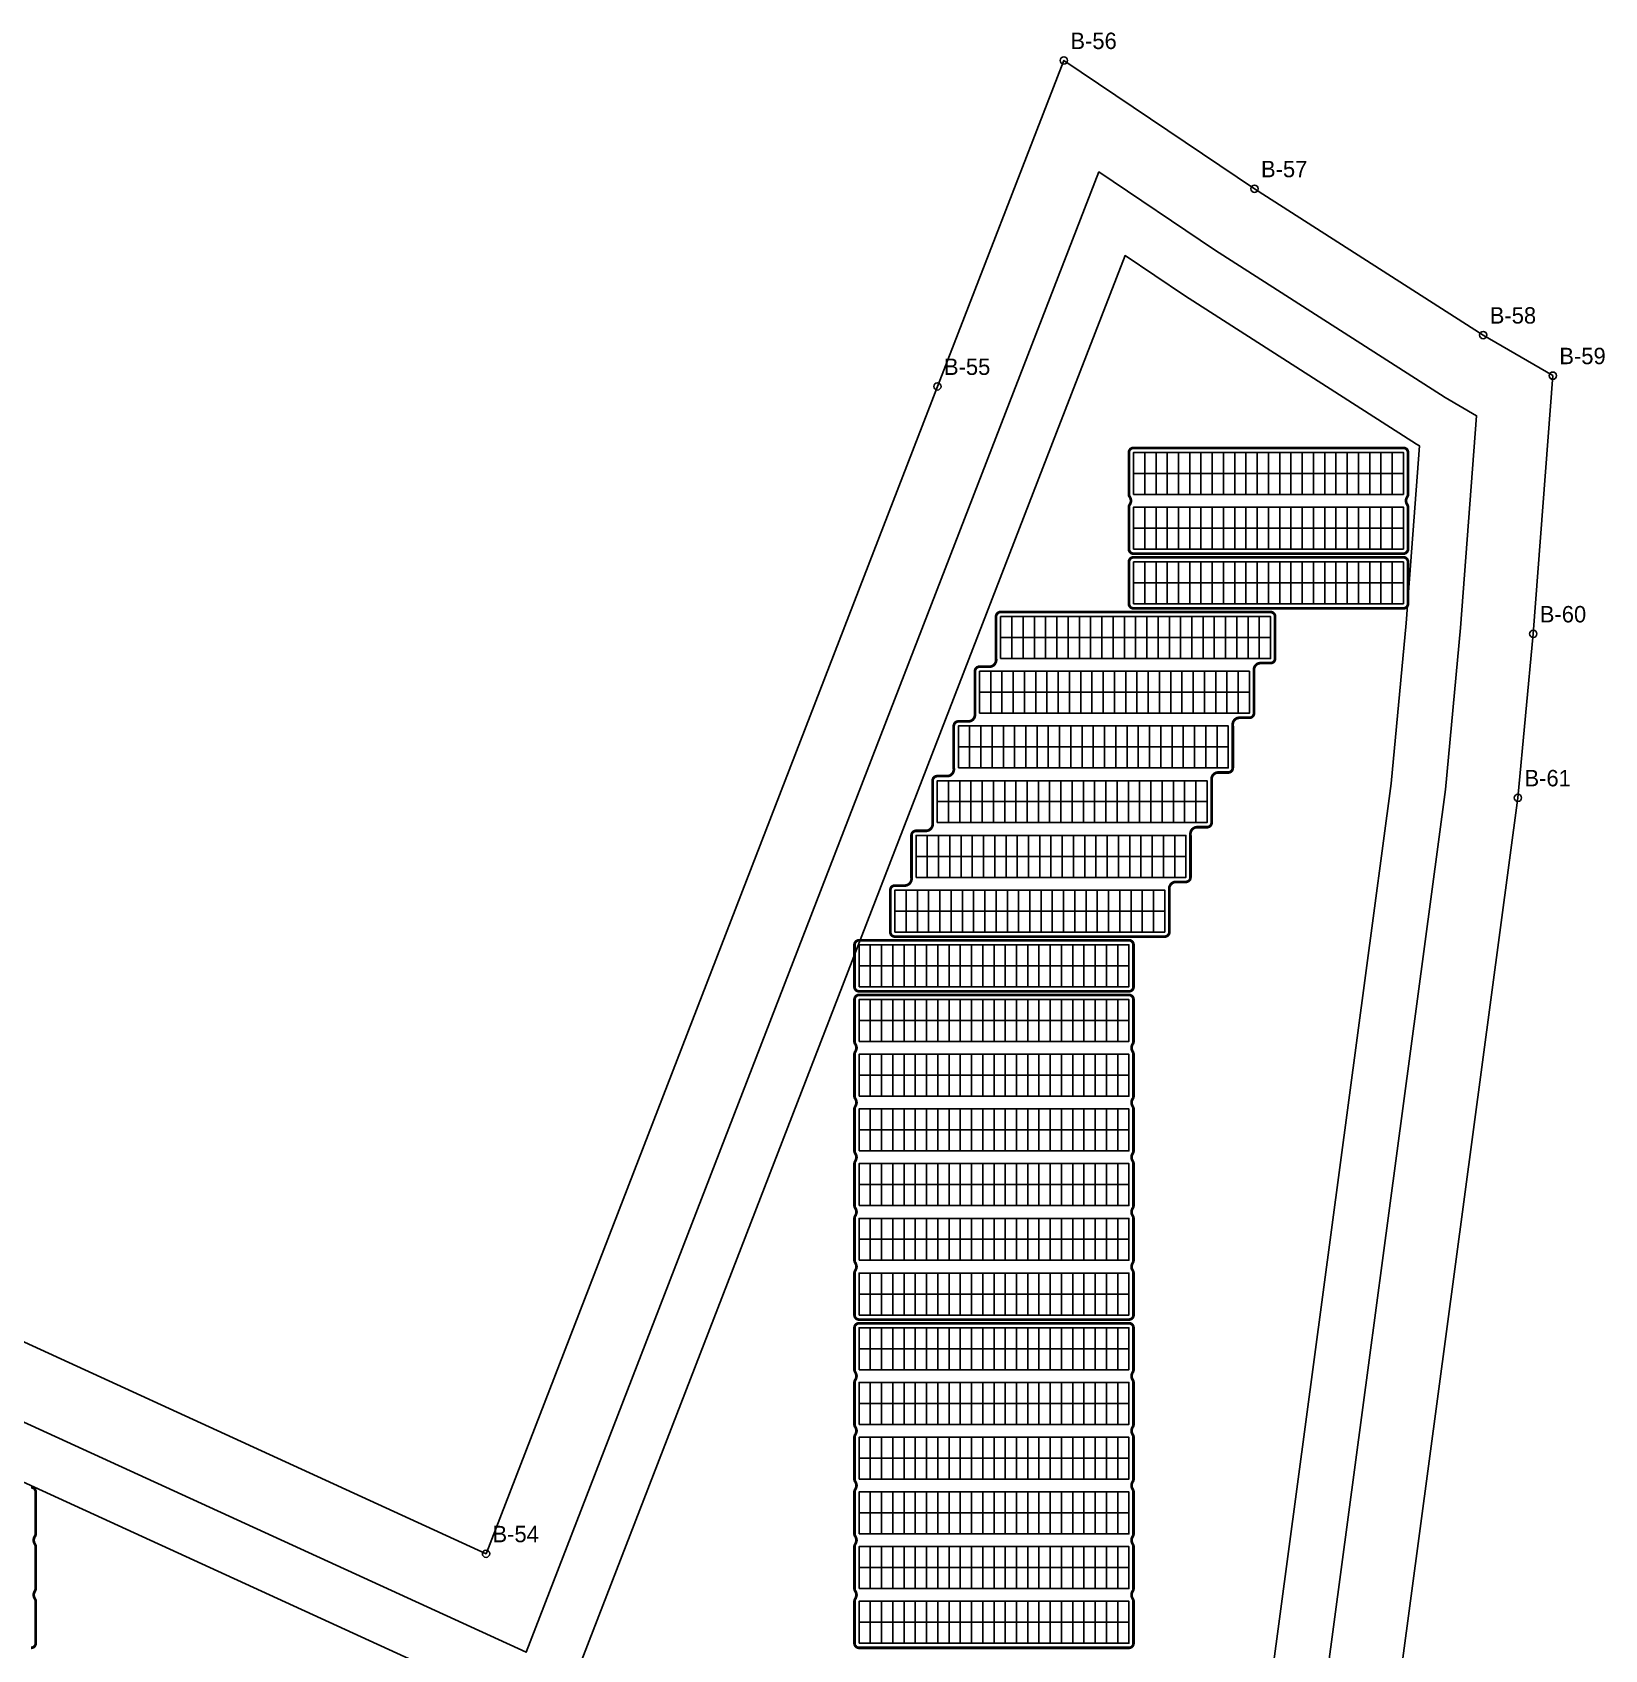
# Model space of a CAD drawing. Header units: metres. Extents: x 506600 to 507847, y 1937327 to 1938046.
# Drawn here: x 507159.9 to 507332.4, y 1937812.1 to 1937989.5 of the extents above; entities that cross this region are included whole.
import ezdxf
from ezdxf.enums import TextEntityAlignment as Align

# ---------------------------------------------------------------- set-up
doc = ezdxf.new("R2010")
doc.units = ezdxf.units.M
for name, color, linetype in [('BOUNDARY', 7, 'Continuous'), ('BOUNDARY_POINTS', 7, 'Continuous'), ('GROUP_BOUNDARY', 1, 'Continuous'), ('MODULES', 5, 'Continuous'), ('PV_TABLES', 3, 'Continuous'), ('SERVICE_ROAD', 1, 'Continuous')]:
    doc.layers.add(name, color=color, linetype=linetype)

# ---------------------------------------------------------------- blocks, each defined once
blk = doc.blocks.new('PV_TABLE_2x24')
at = {"layer": 'MODULES'}
for p, q in [((1.23333, 0), (1.23333, 4.6)), ((2.46666, 0), (2.46666, 4.6)), ((3.69999, 0), (3.69999, 4.6)), ((4.93332, 0), (4.93332, 4.6)), ((6.16665, 0), (6.16665, 4.6)), ((7.39998, 0), (7.39998, 4.6)), ((8.63331, 0), (8.63331, 4.6)), ((9.86664, 0), (9.86664, 4.6)), ((11.09997, 0), (11.09997, 4.6)), ((12.3333, 0), (12.3333, 4.6)), ((13.56663, 0), (13.56663, 4.6)), ((14.79996, 0), (14.79996, 4.6)), ((16.03329, 0), (16.03329, 4.6)), ((17.26662, 0), (17.26662, 4.6)), ((18.49995, 0), (18.49995, 4.6)), ((19.73328, 0), (19.73328, 4.6)), ((20.96661, 0), (20.96661, 4.6)), ((22.19994, 0), (22.19994, 4.6)), ((23.43327, 0), (23.43327, 4.6)), ((24.6666, 0), (24.6666, 4.6)), ((25.89993, 0), (25.89993, 4.6)), ((27.13326, 0), (27.13326, 4.6)), ((28.36659, 0), (28.36659, 4.6)), ((0, 2.3), (29.59992, 2.3))]:
    blk.add_line(p, q, dxfattribs=at)
blk.add_lwpolyline([(0, 0), (29.59992, 0), (29.59992, 4.6), (0, 4.6)], close=True, dxfattribs=at)

msp = doc.modelspace()

# ---------------------------------------------------------------- linework, layer by layer
at = {"layer": 'BOUNDARY'}
msp.add_lwpolyline([(507136.15, 1937856.32), (507209.7, 1937822.64), (507259.2, 1937950.66), (507273.07, 1937986.41), (507293.97, 1937972.34), (507319.06, 1937956.29), (507326.69, 1937951.84), (507324.55, 1937923.52), (507322.87, 1937905.54), (507307.23, 1937788.5), (507245.14, 1937725.57), (507245.14, 1937725.57), (507241.04, 1937721.71), (507187.11, 1937669.62), (507169.87, 1937652.78), (507142.25, 1937695.98), (507168.89, 1937711.67), (507169.47, 1937715.21), (507159.16, 1937756.03)], dxfattribs=at)
at = {"layer": 'BOUNDARY_POINTS'}
for centre in [(507273.07, 1937986.41), (507293.97, 1937972.34), (507319.06, 1937956.29), (507259.2, 1937950.66), (507326.69, 1937951.84), (507324.55, 1937923.52), (507322.87, 1937905.54), (507209.7, 1937822.64)]:
    msp.add_circle(centre, 0.4, dxfattribs=at)
at = {"layer": 'GROUP_BOUNDARY', "color": 242, "lineweight": 211, "true_color": 0xdc143c, "const_width": 0.3}
for points in [[(507280.21, 1937937.47), (507280.22, 1937937.52), (507280.23, 1937937.56), (507280.25, 1937937.61), (507280.27, 1937937.65), (507280.31, 1937937.72), (507280.32, 1937937.73), (507280.35, 1937937.8), (507280.38, 1937937.87), (507280.4, 1937937.94), (507280.42, 1937938.01), (507280.43, 1937938.08), (507280.43, 1937938.16), (507280.42, 1937938.23), (507280.4, 1937938.3), (507280.38, 1937938.38), (507280.35, 1937938.44), (507280.32, 1937938.51), (507280.27, 1937938.59), (507280.25, 1937938.63), (507280.23, 1937938.67), (507280.22, 1937938.72), (507280.21, 1937938.77), (507280.21, 1937938.84), (507280.21, 1937943.4), (507280.21, 1937943.47), (507280.22, 1937943.52), (507280.23, 1937943.56), (507280.25, 1937943.61), (507280.27, 1937943.65), (507280.3, 1937943.7), (507280.33, 1937943.74), (507280.36, 1937943.77), (507280.39, 1937943.81), (507280.43, 1937943.83), (507280.48, 1937943.86), (507280.52, 1937943.88), (507280.57, 1937943.9), (507280.61, 1937943.91), (507280.66, 1937943.92), (507280.73, 1937943.92), (507310.29, 1937943.92), (507310.36, 1937943.92), (507310.41, 1937943.91), (507310.46, 1937943.9), (507310.5, 1937943.88), (507310.55, 1937943.86), (507310.59, 1937943.83), (507310.63, 1937943.81), (507310.66, 1937943.77), (507310.7, 1937943.74), (507310.73, 1937943.7), (507310.75, 1937943.65), (507310.77, 1937943.61), (507310.79, 1937943.56), (507310.8, 1937943.52), (507310.81, 1937943.47), (507310.81, 1937943.4), (507310.81, 1937938.84), (507310.81, 1937938.77), (507310.8, 1937938.72), (507310.79, 1937938.67), (507310.77, 1937938.63), (507310.75, 1937938.58), (507310.71, 1937938.52), (507310.7, 1937938.5), (507310.67, 1937938.44), (507310.64, 1937938.37), (507310.62, 1937938.3), (507310.6, 1937938.23), (507310.6, 1937938.15), (507310.6, 1937938.08), (507310.61, 1937938.01), (507310.62, 1937937.93), (507310.64, 1937937.86), (507310.67, 1937937.8), (507310.71, 1937937.73), (507310.75, 1937937.65), (507310.77, 1937937.61), (507310.79, 1937937.56), (507310.8, 1937937.52), (507310.81, 1937937.47), (507310.81, 1937937.4), (507310.81, 1937932.84), (507310.81, 1937932.77), (507310.8, 1937932.72), (507310.79, 1937932.67), (507310.77, 1937932.63), (507310.75, 1937932.58), (507310.73, 1937932.54), (507310.7, 1937932.5), (507310.66, 1937932.47), (507310.63, 1937932.43), (507310.59, 1937932.4), (507310.55, 1937932.38), (507310.5, 1937932.36), (507310.46, 1937932.34), (507310.41, 1937932.33), (507310.36, 1937932.32), (507310.29, 1937932.32), (507280.73, 1937932.32), (507280.66, 1937932.32), (507280.61, 1937932.33), (507280.57, 1937932.34), (507280.52, 1937932.36), (507280.48, 1937932.38), (507280.43, 1937932.4), (507280.39, 1937932.43), (507280.36, 1937932.47), (507280.33, 1937932.5), (507280.3, 1937932.54), (507280.27, 1937932.58), (507280.25, 1937932.63), (507280.23, 1937932.67), (507280.22, 1937932.72), (507280.21, 1937932.77), (507280.21, 1937932.84), (507280.21, 1937937.4), (507280.21, 1937937.47)], [(507250.11, 1937871.47), (507250.12, 1937871.52), (507250.13, 1937871.56), (507250.15, 1937871.61), (507250.17, 1937871.65), (507250.21, 1937871.72), (507250.22, 1937871.73), (507250.25, 1937871.8), (507250.28, 1937871.87), (507250.3, 1937871.94), (507250.32, 1937872.01), (507250.33, 1937872.08), (507250.33, 1937872.16), (507250.32, 1937872.23), (507250.3, 1937872.3), (507250.28, 1937872.38), (507250.25, 1937872.44), (507250.22, 1937872.51), (507250.17, 1937872.59), (507250.15, 1937872.63), (507250.13, 1937872.67), (507250.12, 1937872.72), (507250.11, 1937872.77), (507250.11, 1937872.84), (507250.11, 1937877.4), (507250.11, 1937877.47), (507250.12, 1937877.52), (507250.13, 1937877.56), (507250.15, 1937877.61), (507250.17, 1937877.65), (507250.21, 1937877.72), (507250.22, 1937877.73), (507250.25, 1937877.8), (507250.28, 1937877.87), (507250.3, 1937877.94), (507250.32, 1937878.01), (507250.33, 1937878.08), (507250.33, 1937878.16), (507250.32, 1937878.23), (507250.3, 1937878.3), (507250.28, 1937878.38), (507250.25, 1937878.44), (507250.22, 1937878.51), (507250.17, 1937878.59), (507250.15, 1937878.63), (507250.13, 1937878.67), (507250.12, 1937878.72), (507250.11, 1937878.77), (507250.11, 1937878.84), (507250.11, 1937883.4), (507250.11, 1937883.47), (507250.12, 1937883.52), (507250.13, 1937883.56), (507250.15, 1937883.61), (507250.17, 1937883.65), (507250.2, 1937883.7), (507250.23, 1937883.74), (507250.26, 1937883.77), (507250.29, 1937883.81), (507250.33, 1937883.83), (507250.38, 1937883.86), (507250.42, 1937883.88), (507250.47, 1937883.9), (507250.51, 1937883.91), (507250.56, 1937883.92), (507250.63, 1937883.92), (507280.19, 1937883.92), (507280.26, 1937883.92), (507280.31, 1937883.91), (507280.36, 1937883.9), (507280.4, 1937883.88), (507280.45, 1937883.86), (507280.49, 1937883.83), (507280.53, 1937883.81), (507280.56, 1937883.77), (507280.6, 1937883.74), (507280.63, 1937883.7), (507280.65, 1937883.65), (507280.67, 1937883.61), (507280.69, 1937883.56), (507280.7, 1937883.52), (507280.71, 1937883.47), (507280.71, 1937883.4), (507280.71, 1937878.84), (507280.71, 1937878.77), (507280.7, 1937878.72), (507280.69, 1937878.67), (507280.67, 1937878.63), (507280.65, 1937878.58), (507280.61, 1937878.52), (507280.6, 1937878.5), (507280.57, 1937878.44), (507280.54, 1937878.37), (507280.52, 1937878.3), (507280.5, 1937878.23), (507280.5, 1937878.15), (507280.5, 1937878.08), (507280.51, 1937878.01), (507280.52, 1937877.93), (507280.54, 1937877.86), (507280.57, 1937877.8), (507280.61, 1937877.73), (507280.65, 1937877.65), (507280.67, 1937877.61), (507280.69, 1937877.56), (507280.7, 1937877.52), (507280.71, 1937877.47), (507280.71, 1937877.4), (507280.71, 1937872.84), (507280.71, 1937872.77), (507280.7, 1937872.72), (507280.69, 1937872.67), (507280.67, 1937872.63), (507280.65, 1937872.58), (507280.61, 1937872.52), (507280.6, 1937872.5), (507280.57, 1937872.44), (507280.54, 1937872.37), (507280.52, 1937872.3), (507280.5, 1937872.23), (507280.5, 1937872.15), (507280.5, 1937872.08), (507280.51, 1937872.01), (507280.52, 1937871.93), (507280.54, 1937871.86), (507280.57, 1937871.8), (507280.61, 1937871.73), (507280.65, 1937871.65), (507280.67, 1937871.61), (507280.69, 1937871.56), (507280.7, 1937871.52), (507280.71, 1937871.47), (507280.71, 1937871.4), (507280.71, 1937866.84), (507280.71, 1937866.77), (507280.7, 1937866.72), (507280.69, 1937866.67), (507280.67, 1937866.63), (507280.65, 1937866.58), (507280.61, 1937866.52), (507280.6, 1937866.5), (507280.57, 1937866.44), (507280.54, 1937866.37), (507280.52, 1937866.3), (507280.5, 1937866.23), (507280.5, 1937866.15), (507280.5, 1937866.08), (507280.51, 1937866.01), (507280.52, 1937865.93), (507280.54, 1937865.86), (507280.57, 1937865.8), (507280.61, 1937865.73), (507280.65, 1937865.65), (507280.67, 1937865.61), (507280.69, 1937865.56), (507280.7, 1937865.52), (507280.71, 1937865.47), (507280.71, 1937865.4), (507280.71, 1937860.84), (507280.71, 1937860.77), (507280.7, 1937860.72), (507280.69, 1937860.67), (507280.67, 1937860.63), (507280.65, 1937860.58), (507280.61, 1937860.52), (507280.6, 1937860.5), (507280.57, 1937860.44), (507280.54, 1937860.37), (507280.52, 1937860.3), (507280.5, 1937860.23), (507280.5, 1937860.15), (507280.5, 1937860.08), (507280.51, 1937860.01), (507280.52, 1937859.93), (507280.54, 1937859.86), (507280.57, 1937859.8), (507280.61, 1937859.73), (507280.65, 1937859.65), (507280.67, 1937859.61), (507280.69, 1937859.56), (507280.7, 1937859.52), (507280.71, 1937859.47), (507280.71, 1937859.4), (507280.71, 1937854.84), (507280.71, 1937854.77), (507280.7, 1937854.72), (507280.69, 1937854.67), (507280.67, 1937854.63), (507280.65, 1937854.58), (507280.61, 1937854.52), (507280.6, 1937854.5), (507280.57, 1937854.44), (507280.54, 1937854.37), (507280.52, 1937854.3), (507280.5, 1937854.23), (507280.5, 1937854.15), (507280.5, 1937854.08), (507280.51, 1937854.01), (507280.52, 1937853.93), (507280.54, 1937853.86), (507280.57, 1937853.8), (507280.61, 1937853.73), (507280.65, 1937853.65), (507280.67, 1937853.61), (507280.69, 1937853.56), (507280.7, 1937853.52), (507280.71, 1937853.47), (507280.71, 1937853.4), (507280.71, 1937848.84), (507280.71, 1937848.77), (507280.7, 1937848.72), (507280.69, 1937848.67), (507280.67, 1937848.63), (507280.65, 1937848.58), (507280.63, 1937848.54), (507280.6, 1937848.5), (507280.56, 1937848.47), (507280.53, 1937848.43), (507280.49, 1937848.4), (507280.45, 1937848.38), (507280.4, 1937848.36), (507280.36, 1937848.34), (507280.31, 1937848.33), (507280.26, 1937848.32), (507280.19, 1937848.32), (507250.63, 1937848.32), (507250.56, 1937848.32), (507250.51, 1937848.33), (507250.47, 1937848.34), (507250.42, 1937848.36), (507250.38, 1937848.38), (507250.33, 1937848.4), (507250.29, 1937848.43), (507250.26, 1937848.47), (507250.23, 1937848.5), (507250.2, 1937848.54), (507250.17, 1937848.58), (507250.15, 1937848.63), (507250.13, 1937848.67), (507250.12, 1937848.72), (507250.11, 1937848.77), (507250.11, 1937848.84), (507250.11, 1937853.4), (507250.11, 1937853.47), (507250.12, 1937853.52), (507250.13, 1937853.56), (507250.15, 1937853.61), (507250.17, 1937853.65), (507250.21, 1937853.72), (507250.22, 1937853.73), (507250.25, 1937853.8), (507250.28, 1937853.87), (507250.3, 1937853.94), (507250.32, 1937854.01), (507250.33, 1937854.08), (507250.33, 1937854.16), (507250.32, 1937854.23), (507250.3, 1937854.3), (507250.28, 1937854.38), (507250.25, 1937854.44), (507250.22, 1937854.51), (507250.17, 1937854.59), (507250.15, 1937854.63), (507250.13, 1937854.67), (507250.12, 1937854.72), (507250.11, 1937854.77), (507250.11, 1937854.84), (507250.11, 1937859.4), (507250.11, 1937859.47), (507250.12, 1937859.52), (507250.13, 1937859.56), (507250.15, 1937859.61), (507250.17, 1937859.65), (507250.21, 1937859.72), (507250.22, 1937859.73), (507250.25, 1937859.8), (507250.28, 1937859.87), (507250.3, 1937859.94), (507250.32, 1937860.01), (507250.33, 1937860.08), (507250.33, 1937860.16), (507250.32, 1937860.23), (507250.3, 1937860.3), (507250.28, 1937860.38), (507250.25, 1937860.44), (507250.22, 1937860.51), (507250.17, 1937860.59), (507250.15, 1937860.63), (507250.13, 1937860.67), (507250.12, 1937860.72), (507250.11, 1937860.77), (507250.11, 1937860.84), (507250.11, 1937865.4), (507250.11, 1937865.47), (507250.12, 1937865.52), (507250.13, 1937865.56), (507250.15, 1937865.61), (507250.17, 1937865.65), (507250.21, 1937865.72), (507250.22, 1937865.73), (507250.25, 1937865.8), (507250.28, 1937865.87), (507250.3, 1937865.94), (507250.32, 1937866.01), (507250.33, 1937866.08), (507250.33, 1937866.16), (507250.32, 1937866.23), (507250.3, 1937866.3), (507250.28, 1937866.38), (507250.25, 1937866.44), (507250.22, 1937866.51), (507250.17, 1937866.59), (507250.15, 1937866.63), (507250.13, 1937866.67), (507250.12, 1937866.72), (507250.11, 1937866.77), (507250.11, 1937866.84), (507250.11, 1937871.4), (507250.11, 1937871.47)]]:
    msp.add_lwpolyline(points, close=True, dxfattribs=at)
at = {"layer": 'GROUP_BOUNDARY', "color": 150, "lineweight": 211, "true_color": 0x006ef0, "const_width": 0.3}
for points in [[(507280.21, 1937931.47), (507280.22, 1937931.52), (507280.23, 1937931.56), (507280.25, 1937931.61), (507280.27, 1937931.65), (507280.3, 1937931.7), (507280.33, 1937931.74), (507280.36, 1937931.77), (507280.39, 1937931.81), (507280.43, 1937931.83), (507280.48, 1937931.86), (507280.52, 1937931.88), (507280.57, 1937931.9), (507280.61, 1937931.91), (507280.66, 1937931.92), (507280.73, 1937931.92), (507310.29, 1937931.92), (507310.36, 1937931.92), (507310.41, 1937931.91), (507310.46, 1937931.9), (507310.5, 1937931.88), (507310.55, 1937931.86), (507310.59, 1937931.83), (507310.63, 1937931.81), (507310.66, 1937931.77), (507310.7, 1937931.74), (507310.73, 1937931.7), (507310.75, 1937931.65), (507310.77, 1937931.61), (507310.79, 1937931.56), (507310.8, 1937931.52), (507310.81, 1937931.47), (507310.81, 1937931.4), (507310.81, 1937926.84), (507310.81, 1937926.77), (507310.8, 1937926.72), (507310.79, 1937926.67), (507310.77, 1937926.63), (507310.75, 1937926.58), (507310.73, 1937926.54), (507310.7, 1937926.5), (507310.66, 1937926.47), (507310.63, 1937926.43), (507310.59, 1937926.4), (507310.55, 1937926.38), (507310.5, 1937926.36), (507310.46, 1937926.34), (507310.41, 1937926.33), (507310.36, 1937926.32), (507310.29, 1937926.32), (507280.73, 1937926.32), (507280.66, 1937926.32), (507280.61, 1937926.33), (507280.57, 1937926.34), (507280.52, 1937926.36), (507280.48, 1937926.38), (507280.43, 1937926.4), (507280.39, 1937926.43), (507280.36, 1937926.47), (507280.33, 1937926.5), (507280.3, 1937926.54), (507280.27, 1937926.58), (507280.25, 1937926.63), (507280.23, 1937926.67), (507280.22, 1937926.72), (507280.21, 1937926.77), (507280.21, 1937926.84), (507280.21, 1937931.4), (507280.21, 1937931.47)], [(507255.69, 1937895.92), (507255.77, 1937895.93), (507255.84, 1937895.95), (507255.91, 1937895.98), (507255.98, 1937896.01), (507256.04, 1937896.05), (507256.1, 1937896.1), (507256.16, 1937896.15), (507256.21, 1937896.21), (507256.25, 1937896.27), (507256.29, 1937896.34), (507256.32, 1937896.41), (507256.34, 1937896.48), (507256.36, 1937896.55), (507256.37, 1937896.63), (507256.37, 1937896.7), (507256.36, 1937896.76), (507256.36, 1937896.84), (507256.36, 1937901.4), (507256.36, 1937901.47), (507256.37, 1937901.52), (507256.38, 1937901.56), (507256.4, 1937901.61), (507256.42, 1937901.65), (507256.44, 1937901.7), (507256.47, 1937901.74), (507256.5, 1937901.77), (507256.54, 1937901.81), (507256.58, 1937901.83), (507256.62, 1937901.86), (507256.67, 1937901.88), (507256.71, 1937901.9), (507256.76, 1937901.91), (507256.81, 1937901.92), (507256.88, 1937901.92), (507257.94, 1937901.92), (507258.01, 1937901.92), (507258.09, 1937901.93), (507258.16, 1937901.95), (507258.23, 1937901.98), (507258.3, 1937902.01), (507258.36, 1937902.05), (507258.42, 1937902.1), (507258.48, 1937902.15), (507258.53, 1937902.21), (507258.57, 1937902.27), (507258.61, 1937902.34), (507258.64, 1937902.41), (507258.66, 1937902.48), (507258.68, 1937902.55), (507258.69, 1937902.63), (507258.69, 1937902.7), (507258.68, 1937902.76), (507258.68, 1937902.84), (507258.68, 1937907.4), (507258.68, 1937907.47), (507258.69, 1937907.52), (507258.7, 1937907.56), (507258.72, 1937907.61), (507258.74, 1937907.65), (507258.76, 1937907.7), (507258.79, 1937907.74), (507258.82, 1937907.77), (507258.86, 1937907.81), (507258.9, 1937907.83), (507258.94, 1937907.86), (507258.99, 1937907.88), (507259.03, 1937907.9), (507259.08, 1937907.91), (507259.13, 1937907.92), (507259.2, 1937907.92), (507260.26, 1937907.92), (507260.33, 1937907.92), (507260.41, 1937907.93), (507260.48, 1937907.95), (507260.55, 1937907.98), (507260.62, 1937908.01), (507260.68, 1937908.05), (507260.74, 1937908.1), (507260.8, 1937908.15), (507260.85, 1937908.21), (507260.89, 1937908.27), (507260.93, 1937908.34), (507260.96, 1937908.41), (507260.98, 1937908.48), (507261, 1937908.55), (507261.01, 1937908.63), (507261.01, 1937908.7), (507261, 1937908.76), (507261, 1937908.84), (507261, 1937913.4), (507261, 1937913.47), (507261.01, 1937913.52), (507261.02, 1937913.56), (507261.04, 1937913.61), (507261.06, 1937913.65), (507261.08, 1937913.7), (507261.11, 1937913.74), (507261.14, 1937913.77), (507261.18, 1937913.81), (507261.22, 1937913.83), (507261.26, 1937913.86), (507261.31, 1937913.88), (507261.35, 1937913.9), (507261.4, 1937913.91), (507261.45, 1937913.92), (507261.52, 1937913.92), (507262.58, 1937913.92), (507262.65, 1937913.92), (507262.73, 1937913.93), (507262.8, 1937913.95), (507262.87, 1937913.98), (507262.94, 1937914.01), (507263.01, 1937914.05), (507263.07, 1937914.1), (507263.12, 1937914.15), (507263.17, 1937914.21), (507263.21, 1937914.27), (507263.25, 1937914.34), (507263.28, 1937914.41), (507263.3, 1937914.48), (507263.32, 1937914.55), (507263.33, 1937914.63), (507263.33, 1937914.7), (507263.32, 1937914.76), (507263.32, 1937914.84), (507263.32, 1937919.4), (507263.32, 1937919.47), (507263.33, 1937919.52), (507263.34, 1937919.56), (507263.36, 1937919.61), (507263.38, 1937919.65), (507263.4, 1937919.7), (507263.43, 1937919.74), (507263.46, 1937919.77), (507263.5, 1937919.81), (507263.54, 1937919.83), (507263.58, 1937919.86), (507263.63, 1937919.88), (507263.67, 1937919.9), (507263.72, 1937919.91), (507263.77, 1937919.92), (507263.84, 1937919.92), (507264.9, 1937919.92), (507264.97, 1937919.92), (507265.05, 1937919.93), (507265.12, 1937919.95), (507265.19, 1937919.98), (507265.26, 1937920.01), (507265.33, 1937920.05), (507265.39, 1937920.1), (507265.44, 1937920.15), (507265.49, 1937920.21), (507265.53, 1937920.27), (507265.57, 1937920.34), (507265.6, 1937920.41), (507265.62, 1937920.48), (507265.64, 1937920.55), (507265.65, 1937920.63), (507265.65, 1937920.7), (507265.64, 1937920.76), (507265.64, 1937920.84), (507265.64, 1937925.4), (507265.64, 1937925.47), (507265.65, 1937925.52), (507265.66, 1937925.56), (507265.68, 1937925.61), (507265.7, 1937925.65), (507265.72, 1937925.7), (507265.75, 1937925.74), (507265.78, 1937925.77), (507265.82, 1937925.81), (507265.86, 1937925.83), (507265.9, 1937925.86), (507265.95, 1937925.88), (507265.99, 1937925.9), (507266.04, 1937925.91), (507266.09, 1937925.92), (507266.16, 1937925.92), (507295.72, 1937925.92), (507295.79, 1937925.92), (507295.84, 1937925.91), (507295.88, 1937925.9), (507295.93, 1937925.88), (507295.97, 1937925.86), (507296.02, 1937925.83), (507296.05, 1937925.81), (507296.09, 1937925.77), (507296.12, 1937925.74), (507296.15, 1937925.7), (507296.18, 1937925.65), (507296.2, 1937925.61), (507296.22, 1937925.56), (507296.23, 1937925.52), (507296.23, 1937925.47), (507296.24, 1937925.4), (507296.24, 1937920.84), (507296.23, 1937920.77), (507296.23, 1937920.72), (507296.22, 1937920.67), (507296.2, 1937920.63), (507296.18, 1937920.58), (507296.15, 1937920.54), (507296.12, 1937920.5), (507296.09, 1937920.47), (507296.05, 1937920.43), (507296.02, 1937920.4), (507295.97, 1937920.38), (507295.93, 1937920.36), (507295.88, 1937920.34), (507295.84, 1937920.33), (507295.79, 1937920.32), (507295.72, 1937920.32), (507294.66, 1937920.32), (507294.58, 1937920.32), (507294.51, 1937920.3), (507294.43, 1937920.29), (507294.36, 1937920.26), (507294.29, 1937920.23), (507294.23, 1937920.19), (507294.17, 1937920.14), (507294.12, 1937920.09), (507294.07, 1937920.03), (507294.02, 1937919.97), (507293.99, 1937919.9), (507293.96, 1937919.83), (507293.93, 1937919.76), (507293.92, 1937919.69), (507293.91, 1937919.61), (507293.91, 1937919.53), (507293.91, 1937919.48), (507293.92, 1937919.4), (507293.92, 1937914.84), (507293.91, 1937914.77), (507293.91, 1937914.72), (507293.9, 1937914.67), (507293.88, 1937914.63), (507293.86, 1937914.58), (507293.83, 1937914.54), (507293.8, 1937914.5), (507293.77, 1937914.47), (507293.73, 1937914.43), (507293.69, 1937914.4), (507293.65, 1937914.38), (507293.61, 1937914.36), (507293.56, 1937914.34), (507293.51, 1937914.33), (507293.47, 1937914.32), (507293.4, 1937914.32), (507292.34, 1937914.32), (507292.26, 1937914.32), (507292.19, 1937914.3), (507292.11, 1937914.29), (507292.04, 1937914.26), (507291.97, 1937914.23), (507291.91, 1937914.19), (507291.85, 1937914.14), (507291.79, 1937914.09), (507291.75, 1937914.03), (507291.7, 1937913.97), (507291.66, 1937913.9), (507291.63, 1937913.83), (507291.61, 1937913.76), (507291.6, 1937913.69), (507291.59, 1937913.61), (507291.59, 1937913.53), (507291.59, 1937913.48), (507291.6, 1937913.4), (507291.6, 1937908.84), (507291.59, 1937908.77), (507291.59, 1937908.72), (507291.57, 1937908.67), (507291.56, 1937908.63), (507291.54, 1937908.58), (507291.51, 1937908.54), (507291.48, 1937908.5), (507291.45, 1937908.47), (507291.41, 1937908.43), (507291.37, 1937908.4), (507291.33, 1937908.38), (507291.29, 1937908.36), (507291.24, 1937908.34), (507291.19, 1937908.33), (507291.15, 1937908.32), (507291.08, 1937908.32), (507290.02, 1937908.32), (507289.94, 1937908.32), (507289.87, 1937908.3), (507289.79, 1937908.29), (507289.72, 1937908.26), (507289.65, 1937908.23), (507289.59, 1937908.19), (507289.53, 1937908.14), (507289.47, 1937908.09), (507289.43, 1937908.03), (507289.38, 1937907.97), (507289.34, 1937907.9), (507289.31, 1937907.83), (507289.29, 1937907.76), (507289.28, 1937907.69), (507289.27, 1937907.61), (507289.27, 1937907.53), (507289.27, 1937907.48), (507289.28, 1937907.4), (507289.28, 1937902.84), (507289.27, 1937902.77), (507289.27, 1937902.72), (507289.25, 1937902.67), (507289.24, 1937902.63), (507289.22, 1937902.58), (507289.19, 1937902.54), (507289.16, 1937902.5), (507289.13, 1937902.47), (507289.09, 1937902.43), (507289.05, 1937902.4), (507289.01, 1937902.38), (507288.97, 1937902.36), (507288.92, 1937902.34), (507288.87, 1937902.33), (507288.83, 1937902.32), (507288.76, 1937902.32), (507287.7, 1937902.32), (507287.62, 1937902.32), (507287.55, 1937902.3), (507287.47, 1937902.29), (507287.4, 1937902.26), (507287.33, 1937902.23), (507287.27, 1937902.19), (507287.21, 1937902.14), (507287.15, 1937902.09), (507287.1, 1937902.03), (507287.06, 1937901.97), (507287.02, 1937901.9), (507286.99, 1937901.83), (507286.97, 1937901.76), (507286.96, 1937901.69), (507286.95, 1937901.61), (507286.95, 1937901.53), (507286.95, 1937901.48), (507286.96, 1937901.4), (507286.96, 1937896.84), (507286.95, 1937896.77), (507286.95, 1937896.72), (507286.93, 1937896.67), (507286.92, 1937896.63), (507286.9, 1937896.58), (507286.87, 1937896.54), (507286.84, 1937896.5), (507286.81, 1937896.47), (507286.77, 1937896.43), (507286.73, 1937896.4), (507286.69, 1937896.38), (507286.65, 1937896.36), (507286.6, 1937896.34), (507286.55, 1937896.33), (507286.51, 1937896.32), (507286.44, 1937896.32), (507285.38, 1937896.32), (507285.3, 1937896.32), (507285.23, 1937896.3), (507285.15, 1937896.29), (507285.08, 1937896.26), (507285.01, 1937896.23), (507284.95, 1937896.19), (507284.89, 1937896.14), (507284.83, 1937896.09), (507284.78, 1937896.03), (507284.74, 1937895.97), (507284.7, 1937895.9), (507284.67, 1937895.83), (507284.65, 1937895.76), (507284.64, 1937895.69), (507284.63, 1937895.61), (507284.63, 1937895.53), (507284.63, 1937895.48), (507284.64, 1937895.4), (507284.64, 1937890.84), (507284.63, 1937890.77), (507284.63, 1937890.72), (507284.61, 1937890.67), (507284.6, 1937890.63), (507284.58, 1937890.58), (507284.55, 1937890.54), (507284.52, 1937890.5), (507284.49, 1937890.47), (507284.45, 1937890.43), (507284.41, 1937890.4), (507284.37, 1937890.38), (507284.33, 1937890.36), (507284.28, 1937890.34), (507284.23, 1937890.33), (507284.19, 1937890.32), (507284.12, 1937890.32), (507254.55, 1937890.32), (507254.49, 1937890.32), (507254.44, 1937890.33), (507254.39, 1937890.34), (507254.35, 1937890.36), (507254.3, 1937890.38), (507254.26, 1937890.4), (507254.22, 1937890.43), (507254.18, 1937890.47), (507254.15, 1937890.5), (507254.12, 1937890.54), (507254.1, 1937890.58), (507254.08, 1937890.63), (507254.06, 1937890.67), (507254.05, 1937890.72), (507254.04, 1937890.77), (507254.04, 1937890.84), (507254.04, 1937895.4), (507254.04, 1937895.47), (507254.05, 1937895.52), (507254.06, 1937895.56), (507254.08, 1937895.61), (507254.1, 1937895.65), (507254.12, 1937895.7), (507254.15, 1937895.74), (507254.18, 1937895.77), (507254.22, 1937895.81), (507254.26, 1937895.83), (507254.3, 1937895.86), (507254.35, 1937895.88), (507254.39, 1937895.9), (507254.44, 1937895.91), (507254.49, 1937895.92), (507254.55, 1937895.92), (507255.62, 1937895.92), (507255.69, 1937895.92)], [(507250.11, 1937889.47), (507250.12, 1937889.52), (507250.13, 1937889.56), (507250.15, 1937889.61), (507250.17, 1937889.65), (507250.2, 1937889.7), (507250.23, 1937889.74), (507250.26, 1937889.77), (507250.29, 1937889.81), (507250.33, 1937889.83), (507250.38, 1937889.86), (507250.42, 1937889.88), (507250.47, 1937889.9), (507250.51, 1937889.91), (507250.56, 1937889.92), (507250.63, 1937889.92), (507280.19, 1937889.92), (507280.26, 1937889.92), (507280.31, 1937889.91), (507280.36, 1937889.9), (507280.4, 1937889.88), (507280.45, 1937889.86), (507280.49, 1937889.83), (507280.53, 1937889.81), (507280.56, 1937889.77), (507280.6, 1937889.74), (507280.63, 1937889.7), (507280.65, 1937889.65), (507280.67, 1937889.61), (507280.69, 1937889.56), (507280.7, 1937889.52), (507280.71, 1937889.47), (507280.71, 1937889.4), (507280.71, 1937884.84), (507280.71, 1937884.77), (507280.7, 1937884.72), (507280.69, 1937884.67), (507280.67, 1937884.63), (507280.65, 1937884.58), (507280.63, 1937884.54), (507280.6, 1937884.5), (507280.56, 1937884.47), (507280.53, 1937884.43), (507280.49, 1937884.4), (507280.45, 1937884.38), (507280.4, 1937884.36), (507280.36, 1937884.34), (507280.31, 1937884.33), (507280.26, 1937884.32), (507280.19, 1937884.32), (507250.63, 1937884.32), (507250.56, 1937884.32), (507250.51, 1937884.33), (507250.47, 1937884.34), (507250.42, 1937884.36), (507250.38, 1937884.38), (507250.33, 1937884.4), (507250.29, 1937884.43), (507250.26, 1937884.47), (507250.23, 1937884.5), (507250.2, 1937884.54), (507250.17, 1937884.58), (507250.15, 1937884.63), (507250.13, 1937884.67), (507250.12, 1937884.72), (507250.11, 1937884.77), (507250.11, 1937884.84), (507250.11, 1937889.4), (507250.11, 1937889.47)], [(507250.11, 1937817.47), (507250.12, 1937817.52), (507250.13, 1937817.56), (507250.15, 1937817.61), (507250.17, 1937817.65), (507250.21, 1937817.72), (507250.22, 1937817.73), (507250.25, 1937817.8), (507250.28, 1937817.87), (507250.3, 1937817.94), (507250.32, 1937818.01), (507250.33, 1937818.08), (507250.33, 1937818.16), (507250.32, 1937818.23), (507250.3, 1937818.3), (507250.28, 1937818.38), (507250.25, 1937818.44), (507250.22, 1937818.51), (507250.17, 1937818.59), (507250.15, 1937818.63), (507250.13, 1937818.67), (507250.12, 1937818.72), (507250.11, 1937818.77), (507250.11, 1937818.84), (507250.11, 1937823.4), (507250.11, 1937823.47), (507250.12, 1937823.52), (507250.13, 1937823.56), (507250.15, 1937823.61), (507250.17, 1937823.65), (507250.21, 1937823.72), (507250.22, 1937823.73), (507250.25, 1937823.8), (507250.28, 1937823.87), (507250.3, 1937823.94), (507250.32, 1937824.01), (507250.33, 1937824.08), (507250.33, 1937824.16), (507250.32, 1937824.23), (507250.3, 1937824.3), (507250.28, 1937824.38), (507250.25, 1937824.44), (507250.22, 1937824.51), (507250.17, 1937824.59), (507250.15, 1937824.63), (507250.13, 1937824.67), (507250.12, 1937824.72), (507250.11, 1937824.77), (507250.11, 1937824.84), (507250.11, 1937829.4), (507250.11, 1937829.47), (507250.12, 1937829.52), (507250.13, 1937829.56), (507250.15, 1937829.61), (507250.17, 1937829.65), (507250.21, 1937829.72), (507250.22, 1937829.73), (507250.25, 1937829.8), (507250.28, 1937829.87), (507250.3, 1937829.94), (507250.32, 1937830.01), (507250.33, 1937830.08), (507250.33, 1937830.16), (507250.32, 1937830.23), (507250.3, 1937830.3), (507250.28, 1937830.38), (507250.25, 1937830.44), (507250.22, 1937830.51), (507250.17, 1937830.59), (507250.15, 1937830.63), (507250.13, 1937830.67), (507250.12, 1937830.72), (507250.11, 1937830.77), (507250.11, 1937830.84), (507250.11, 1937835.4), (507250.11, 1937835.47), (507250.12, 1937835.52), (507250.13, 1937835.56), (507250.15, 1937835.61), (507250.17, 1937835.65), (507250.21, 1937835.72), (507250.22, 1937835.73), (507250.25, 1937835.8), (507250.28, 1937835.87), (507250.3, 1937835.94), (507250.32, 1937836.01), (507250.33, 1937836.08), (507250.33, 1937836.16), (507250.32, 1937836.23), (507250.3, 1937836.3), (507250.28, 1937836.38), (507250.25, 1937836.44), (507250.22, 1937836.51), (507250.17, 1937836.59), (507250.15, 1937836.63), (507250.13, 1937836.67), (507250.12, 1937836.72), (507250.11, 1937836.77), (507250.11, 1937836.84), (507250.11, 1937841.4), (507250.11, 1937841.47), (507250.12, 1937841.52), (507250.13, 1937841.56), (507250.15, 1937841.61), (507250.17, 1937841.65), (507250.21, 1937841.72), (507250.22, 1937841.73), (507250.25, 1937841.8), (507250.28, 1937841.87), (507250.3, 1937841.94), (507250.32, 1937842.01), (507250.33, 1937842.08), (507250.33, 1937842.16), (507250.32, 1937842.23), (507250.3, 1937842.3), (507250.28, 1937842.38), (507250.25, 1937842.44), (507250.22, 1937842.51), (507250.17, 1937842.59), (507250.15, 1937842.63), (507250.13, 1937842.67), (507250.12, 1937842.72), (507250.11, 1937842.77), (507250.11, 1937842.84), (507250.11, 1937847.4), (507250.11, 1937847.47), (507250.12, 1937847.52), (507250.13, 1937847.56), (507250.15, 1937847.61), (507250.17, 1937847.65), (507250.2, 1937847.7), (507250.23, 1937847.74), (507250.26, 1937847.77), (507250.29, 1937847.81), (507250.33, 1937847.83), (507250.38, 1937847.86), (507250.42, 1937847.88), (507250.47, 1937847.9), (507250.51, 1937847.91), (507250.56, 1937847.92), (507250.63, 1937847.92), (507280.19, 1937847.92), (507280.26, 1937847.92), (507280.31, 1937847.91), (507280.36, 1937847.9), (507280.4, 1937847.88), (507280.45, 1937847.86), (507280.49, 1937847.83), (507280.53, 1937847.81), (507280.56, 1937847.77), (507280.6, 1937847.74), (507280.63, 1937847.7), (507280.65, 1937847.65), (507280.67, 1937847.61), (507280.69, 1937847.56), (507280.7, 1937847.52), (507280.71, 1937847.47), (507280.71, 1937847.4), (507280.71, 1937842.84), (507280.71, 1937842.77), (507280.7, 1937842.72), (507280.69, 1937842.67), (507280.67, 1937842.63), (507280.65, 1937842.58), (507280.61, 1937842.52), (507280.6, 1937842.5), (507280.57, 1937842.44), (507280.54, 1937842.37), (507280.52, 1937842.3), (507280.5, 1937842.23), (507280.5, 1937842.15), (507280.5, 1937842.08), (507280.51, 1937842.01), (507280.52, 1937841.93), (507280.54, 1937841.86), (507280.57, 1937841.8), (507280.61, 1937841.73), (507280.65, 1937841.65), (507280.67, 1937841.61), (507280.69, 1937841.56), (507280.7, 1937841.52), (507280.71, 1937841.47), (507280.71, 1937841.4), (507280.71, 1937836.84), (507280.71, 1937836.77), (507280.7, 1937836.72), (507280.69, 1937836.67), (507280.67, 1937836.63), (507280.65, 1937836.58), (507280.61, 1937836.52), (507280.6, 1937836.5), (507280.57, 1937836.44), (507280.54, 1937836.37), (507280.52, 1937836.3), (507280.5, 1937836.23), (507280.5, 1937836.15), (507280.5, 1937836.08), (507280.51, 1937836.01), (507280.52, 1937835.93), (507280.54, 1937835.86), (507280.57, 1937835.8), (507280.61, 1937835.73), (507280.65, 1937835.65), (507280.67, 1937835.61), (507280.69, 1937835.56), (507280.7, 1937835.52), (507280.71, 1937835.47), (507280.71, 1937835.4), (507280.71, 1937830.84), (507280.71, 1937830.77), (507280.7, 1937830.72), (507280.69, 1937830.67), (507280.67, 1937830.63), (507280.65, 1937830.58), (507280.61, 1937830.52), (507280.6, 1937830.5), (507280.57, 1937830.44), (507280.54, 1937830.37), (507280.52, 1937830.3), (507280.5, 1937830.23), (507280.5, 1937830.15), (507280.5, 1937830.08), (507280.51, 1937830.01), (507280.52, 1937829.93), (507280.54, 1937829.86), (507280.57, 1937829.8), (507280.61, 1937829.73), (507280.65, 1937829.65), (507280.67, 1937829.61), (507280.69, 1937829.56), (507280.7, 1937829.52), (507280.71, 1937829.47), (507280.71, 1937829.4), (507280.71, 1937824.84), (507280.71, 1937824.77), (507280.7, 1937824.72), (507280.69, 1937824.67), (507280.67, 1937824.63), (507280.65, 1937824.58), (507280.61, 1937824.52), (507280.6, 1937824.5), (507280.57, 1937824.44), (507280.54, 1937824.37), (507280.52, 1937824.3), (507280.5, 1937824.23), (507280.5, 1937824.15), (507280.5, 1937824.08), (507280.51, 1937824.01), (507280.52, 1937823.93), (507280.54, 1937823.86), (507280.57, 1937823.8), (507280.61, 1937823.73), (507280.65, 1937823.65), (507280.67, 1937823.61), (507280.69, 1937823.56), (507280.7, 1937823.52), (507280.71, 1937823.47), (507280.71, 1937823.4), (507280.71, 1937818.84), (507280.71, 1937818.77), (507280.7, 1937818.72), (507280.69, 1937818.67), (507280.67, 1937818.63), (507280.65, 1937818.58), (507280.61, 1937818.52), (507280.6, 1937818.5), (507280.57, 1937818.44), (507280.54, 1937818.37), (507280.52, 1937818.3), (507280.5, 1937818.23), (507280.5, 1937818.15), (507280.5, 1937818.08), (507280.51, 1937818.01), (507280.52, 1937817.93), (507280.54, 1937817.86), (507280.57, 1937817.8), (507280.61, 1937817.73), (507280.65, 1937817.65), (507280.67, 1937817.61), (507280.69, 1937817.56), (507280.7, 1937817.52), (507280.71, 1937817.47), (507280.71, 1937817.4), (507280.71, 1937812.84), (507280.71, 1937812.77), (507280.7, 1937812.72), (507280.69, 1937812.67), (507280.67, 1937812.63), (507280.65, 1937812.58), (507280.63, 1937812.54), (507280.6, 1937812.5), (507280.56, 1937812.47), (507280.53, 1937812.43), (507280.49, 1937812.4), (507280.45, 1937812.38), (507280.4, 1937812.36), (507280.36, 1937812.34), (507280.31, 1937812.33), (507280.26, 1937812.32), (507280.19, 1937812.32), (507250.63, 1937812.32), (507250.56, 1937812.32), (507250.51, 1937812.33), (507250.47, 1937812.34), (507250.42, 1937812.36), (507250.38, 1937812.38), (507250.33, 1937812.4), (507250.29, 1937812.43), (507250.26, 1937812.47), (507250.23, 1937812.5), (507250.2, 1937812.54), (507250.17, 1937812.58), (507250.15, 1937812.63), (507250.13, 1937812.67), (507250.12, 1937812.72), (507250.11, 1937812.77), (507250.11, 1937812.84), (507250.11, 1937817.4), (507250.11, 1937817.47)]]:
    msp.add_lwpolyline(points, close=True, dxfattribs=at)
msp.add_lwpolyline([(507159.79, 1937829.92), (507159.86, 1937829.92), (507159.91, 1937829.91), (507159.96, 1937829.9), (507160, 1937829.88), (507160.05, 1937829.86), (507160.09, 1937829.83), (507160.13, 1937829.81), (507160.16, 1937829.77), (507160.2, 1937829.74), (507160.23, 1937829.7), (507160.25, 1937829.65), (507160.27, 1937829.61), (507160.29, 1937829.56), (507160.3, 1937829.52), (507160.31, 1937829.47), (507160.31, 1937829.4), (507160.31, 1937824.84), (507160.31, 1937824.77), (507160.3, 1937824.72), (507160.29, 1937824.67), (507160.27, 1937824.63), (507160.25, 1937824.58), (507160.21, 1937824.52), (507160.2, 1937824.5), (507160.17, 1937824.44), (507160.14, 1937824.37), (507160.12, 1937824.3), (507160.1, 1937824.23), (507160.1, 1937824.15), (507160.1, 1937824.08), (507160.11, 1937824.01), (507160.12, 1937823.93), (507160.14, 1937823.86), (507160.17, 1937823.8), (507160.21, 1937823.73), (507160.25, 1937823.65), (507160.27, 1937823.61), (507160.29, 1937823.56), (507160.3, 1937823.52), (507160.31, 1937823.47), (507160.31, 1937823.4), (507160.31, 1937818.84), (507160.31, 1937818.77), (507160.3, 1937818.72), (507160.29, 1937818.67), (507160.27, 1937818.63), (507160.25, 1937818.58), (507160.21, 1937818.52), (507160.2, 1937818.5), (507160.17, 1937818.44), (507160.14, 1937818.37), (507160.12, 1937818.3), (507160.1, 1937818.23), (507160.1, 1937818.15), (507160.1, 1937818.08), (507160.11, 1937818.01), (507160.12, 1937817.93), (507160.14, 1937817.86), (507160.17, 1937817.8), (507160.21, 1937817.73), (507160.25, 1937817.65), (507160.27, 1937817.61), (507160.29, 1937817.56), (507160.3, 1937817.52), (507160.31, 1937817.47), (507160.31, 1937817.4), (507160.31, 1937812.84), (507160.31, 1937812.77), (507160.3, 1937812.72), (507160.29, 1937812.67), (507160.27, 1937812.63), (507160.25, 1937812.58), (507160.23, 1937812.54), (507160.2, 1937812.5), (507160.16, 1937812.47), (507160.13, 1937812.43), (507160.09, 1937812.4), (507160.05, 1937812.38), (507160, 1937812.36), (507159.96, 1937812.34), (507159.91, 1937812.33), (507159.86, 1937812.32), (507159.79, 1937812.32)], dxfattribs=at)
at = {"layer": 'SERVICE_ROAD'}
for points in [[(507132.89, 1937849.01), (507214.09, 1937811.83), (507266.66, 1937947.77), (507276.91, 1937974.18), (507289.58, 1937965.65), (507314.89, 1937949.46), (507318.33, 1937947.45), (507316.58, 1937924.2), (507314.92, 1937906.44), (507299.66, 1937792.21), (507239.55, 1937731.29), (507235.52, 1937727.5), (507235.52, 1937727.5), (507181.53, 1937675.36), (507171.31, 1937665.37), (507153.46, 1937693.3), (507176.18, 1937706.68), (507177.64, 1937715.55), (507166.83, 1937758.36), (507158.89, 1937780.62)], [(507158.42, 1937799.2), (507164.53, 1937782.67), (507172.57, 1937760.1), (507183.76, 1937715.81), (507181.64, 1937702.93), (507161.87, 1937691.29), (507172.4, 1937674.82), (507177.35, 1937679.66), (507231.38, 1937731.84), (507235.35, 1937735.58), (507293.98, 1937794.99), (507308.96, 1937907.12), (507310.6, 1937924.7), (507312.07, 1937944.16), (507311.76, 1937944.34), (507286.29, 1937960.63), (507279.78, 1937965.01), (507272.25, 1937945.6), (507217.39, 1937803.72), (507130.45, 1937843.53)]]:
    msp.add_lwpolyline(points, dxfattribs=at)

# ---------------------------------------------------------------- block references
at = {"layer": 'PV_TABLES'}
for p in [(507280.71, 1937938.82), (507280.71, 1937932.82), (507280.71, 1937926.82), (507266.14, 1937920.82), (507263.82, 1937914.82), (507261.5, 1937908.82), (507259.18, 1937902.82), (507256.86, 1937896.82), (507254.54, 1937890.82), (507250.61, 1937884.82), (507250.61, 1937878.82), (507250.61, 1937872.82), (507250.61, 1937866.82), (507250.61, 1937860.82), (507250.61, 1937854.82), (507250.61, 1937848.82), (507250.61, 1937842.82), (507250.61, 1937836.82), (507250.61, 1937830.82), (507250.61, 1937824.82), (507250.61, 1937818.82), (507250.61, 1937812.82)]:
    msp.add_blockref('PV_TABLE_2x24', p, dxfattribs=at)

# ---------------------------------------------------------------- texts
at = {"layer": 'BOUNDARY_POINTS'}
for s, p in [('B-56', (507273.79, 1937987.12)), ('B-57', (507294.69, 1937973.06)), ('B-58', (507319.78, 1937957.01)), ('B-59', (507327.41, 1937952.56)), ('B-55', (507259.92, 1937951.38)), ('B-60', (507325.27, 1937924.24)), ('B-61', (507323.59, 1937906.26)), ('B-54', (507210.41, 1937823.36))]:
    msp.add_text(s, height=1.8, dxfattribs=at).set_placement(p, align=Align.BOTTOM_LEFT)

doc.saveas('drawing.dxf')
